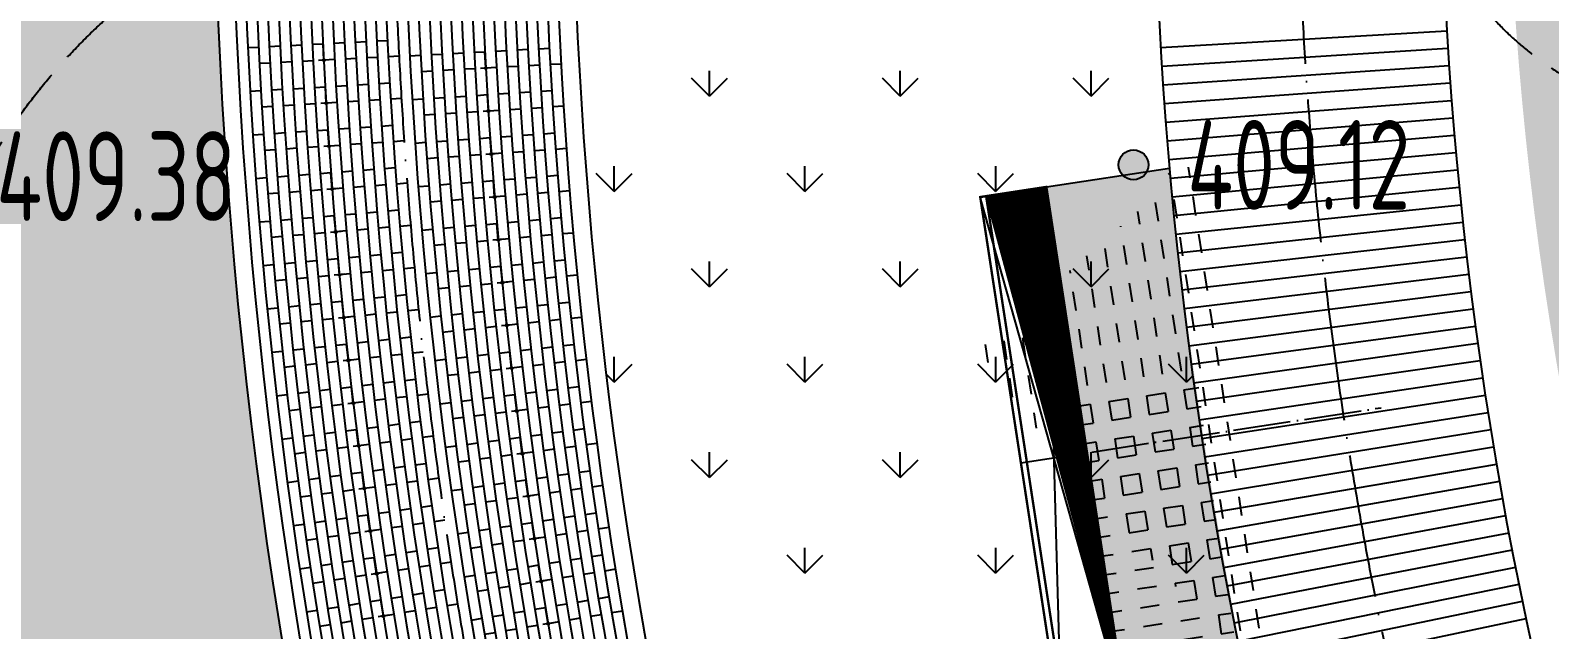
# Model space of a CAD drawing. Header units: millimetres. Extents: x 387826 to 388039216, y 3325062 to 3325368396.
# Drawn here: x 387587502 to 387600217, y 3324889207 to 3324894220 of the extents above; entities that cross this region are included whole.
import ezdxf
from ezdxf.enums import TextEntityAlignment as Align

# ---------------------------------------------------------------- set-up
doc = ezdxf.new("R2010")
doc.units = ezdxf.units.MM
doc.header["$LTSCALE"] = 1000
doc.header["$MEASUREMENT"] = 0
doc.linetypes.add('ACAD_ISO04W100', pattern=[30, 24, -3, 0, -3])
doc.linetypes.add('DASH', pattern=[0.35, 0.25, -0.1])
for name, color, linetype in [('0 Plan-Furniture 坐凳座椅', 215, 'Continuous'), ('0 Plan-Green C2', 75, 'DASH'), ('0 Plan-Green Hatch', 76, 'Continuous'), ('0 Plan-Hatch 1', 8, 'Continuous'), ('0 Plan-Light', 1, 'Continuous'), ('0 Plan-Pavedivide', 15, 'Continuous'), ('0 Plan-Road 2', 40, 'Continuous'), ('0 Plan-Road 3', 44, 'Continuous'), ('0-SITE', 7, 'Continuous'), ('000-Earth-MSCQ（不打印）$0$GCD', 251, 'Continuous'), ('0NT-Center', 1, 'ACAD_ISO04W100')]:
    doc.layers.add(name, color=color, linetype=linetype)
doc.layers.add('0NT-辅助线（不打印）', color=157, linetype='Continuous', plot=False)
doc.styles.add('000-Earth-MSCQ（不打印）$0$HZ', font='gbenor.shx', dxfattribs={"width": 0.8, "bigfont": 'hztxt.shx'})
pattern_1 = [(90, (387910883.5935059, 3325096422.695915), (-798.2363799999999, 798.23638), [211.664528, -1384.80812]), (45, (387910883.5935059, 3325096422.695915), (-798.2369240652082, 798.2369240652083), [211.664528, -917.2129199999998]), (135, (387910883.5935059, 3325096422.695915), (-798.2369240652083, -798.2369240652082), [211.664528, -917.2129199999998])]

# ---------------------------------------------------------------- blocks, each defined once
blk = doc.blocks.new('GZF')
at = {"layer": '0 Plan-Hatch 1', "ltscale": 10}
for p, q in [((-135, 540.0000009536743), (-135, 450.0000004768372)), ((0, 630.0000009536743), (0, 540.0000004768372)), ((0, 450.0000009536743), (0, 360.0000004768372)), ((-135, 360.0000009536743), (-135, 270.0000004768372)), ((0, 270.0000009536743), (0, 180.0000004768372)), ((-135, 180.0000009536743), (-135, 90.00000047683716)), ((-135, 9.5367431640625e-07), (-135, -89.99999952316284)), ((0, 90.00000095367432), (0, 4.76837158203125e-07)), ((-135, -179.9999990463257), (-135, -269.9999995231628)), ((-135, -359.9999990463257), (-135, -449.9999995231628)), ((0, -269.9999990463257), (0, -359.9999995231628)), ((0, -449.9999990463257), (0, -539.9999995231628)), ((-135, -539.9999990463257), (-135, -629.9999995231628))]:
    blk.add_line(p, q, dxfattribs=at)
at = {"layer": '0NT-辅助线（不打印）', "ltscale": 10}
for p, q in [((0, 4.76837158203125e-07), (-135.0000000596046, 4.291534423828125e-06)), ((0, 44.99999952316284), (0, -45)), ((0, -89.99999904632568), (0, -179.9999995231628))]:
    blk.add_line(p, q, dxfattribs=at)
blk.add_circle((0, 9.5367431640625e-07), 9.101957738399506, dxfattribs=at)
blk = doc.blocks.new('A$C07C60E98')
at = {"layer": '0 Plan-Furniture 坐凳座椅', "ltscale": 10}
h = blk.add_hatch(dxfattribs=at)
h.set_pattern_fill('ANSI31', color=256, scale=20, angle=135)
h.set_pattern_definition([(180, (-775485599.1727276, -6649794488.54454), (-7.105427357601002e-15, -31.75000000000001), [])])
h.paths.add_polyline_path([(2250.000451564789, -229.9999997615814), (-2249.999548435211, -229.9999997615814), (-2249.999548435211, 280), (2250.000450134277, 280.0000002384186)])
at = {"layer": '0 Plan-Hatch 1', "ltscale": 10}
h = blk.add_hatch(dxfattribs=at)
h.set_pattern_fill('SQUARE', color=256, scale=100)
h.set_pattern_definition([(0, (-387720309.4453855, -3324864457.131742), (0, 158.75), [158.75, -158.75]), (90, (-387720309.4453855, -3324864457.131742), (-158.7500000000001, 2.842170943040401e-14), [158.75, -158.75])])
edge = h.paths.add_edge_path()
edge.add_arc((0, 44412.08539581299), 43149.04400514004, 267.0109651210126, 272.9890348789874)
edge.add_line((2250.000000953674, 1321.744267702103), (2250.000000298023, 280.0000002384181))
edge.add_line((2249.999999523163, 280.0000002384186), (-949.9999986886987, 280.0000002384186))
edge.add_line((-949.9999985694885, 279.9999997615814), (-2249.99999922514, 279.9999997615816))
edge.add_line((-2249.999998569489, 280.0000002384186), (-2249.999999046326, 1321.744267702103))
h = blk.add_hatch(dxfattribs=at)
h.set_pattern_fill('AR-CONC', color=256, scale=100)
h.set_pattern_definition([(49.99999999999996, (-387720309.4453855, -3324864457.131742), (182.184668996004, -15.93908553890309), [19.05, -209.55]), (355, (-387720309.4453855, -3324864457.131742), (-35.24282597566699, 191.0566428821801), [15.24, -167.64]), (100.451, (-387720294.2633867, -3324864458.459991), (146.9425016659593, 175.1166878202919), [16.19, -178.09]), (46.1842, (-387720309.4453859, -3324864406.331742), (271.07904089213, -42.04232793272719), [28.57499999999999, -314.3249999999998]), (96.63559999999994, (-387720286.8554864, -3324864409.835241), (237.4042344662372, 247.4255558900493), [24.28500000000001, -267.135]), (351.1840000000001, (-387720309.4453859, -3324864406.331742), (237.404605813934, 247.4251178605978), [22.86, -251.4600000000001]), (21, (-387720284.0453863, -3324864419.031742), (151.6148798353833, -102.2655185167625), [19.05, -209.55]), (326.0000000000001, (-387720284.0453863, -3324864419.031742), (61.80202834764711, 184.1879661223193), [15.24, -167.64]), (71.4514, (-387720271.4108858, -3324864427.553843), (213.4164907701245, 81.92285771605745), [16.19, -178.0900000000001]), (37.49999999999998, (-387720309.4453855, -3324864457.131742), (3.088603250591831, 84.55503887315312), [0, -165.608, 0, -170.18, 0, -168.275]), (7.499999999999985, (-387720309.4453855, -3324864457.131742), (66.81966251030578, 100.1805748181195), [0, -97.02800000000003, 0, -161.798, 0, -64.135]), (327.5, (-387720366.0873866, -3324864457.131742), (135.5905951668714, -5.728743992673436), [0, -63.50000000000003, 0, -198.1200000000001, 0, -262.8900000000001]), (317.5, (-387720391.4873862, -3324864457.131742), (148.1291813860181, 25.42649103333304), [0, -82.55000000000003, 0, -131.5720000000001, 0, -186.6900000000001])])
edge = h.paths.add_edge_path()
edge.add_arc((0, 44412.08539581299), 43149.04400514004, 267.0109651210126, 272.9890348789874)
edge.add_line((2250.000000953674, 1321.744267702103), (2250.000000298023, 280.0000002384181))
edge.add_line((2249.999999523163, 280.0000002384186), (-949.9999986886987, 280.0000002384186))
edge.add_line((-949.9999985694885, 279.9999997615814), (-2249.99999922514, 279.9999997615816))
edge.add_line((-2249.999998569489, 280.0000002384186), (-2249.999999046326, 1321.744267702103))
at = {"layer": '0 Plan-Furniture 坐凳座椅', "ltscale": 10, "const_width": 20}
for points in [[(2250.000450611115, -280.0000004768372), (-2249.999548435211, -279.9999995231628), (-2249.999548435211, 280), (2250.000450134277, 280.0000002384186)], [(2250.000451564789, -229.9999997615814), (-2249.999548435211, -229.9999997615814), (-2249.999548435211, 280), (2250.000450134277, 280.0000002384186)]]:
    blk.add_lwpolyline(points, close=True, dxfattribs=at)
at = {"layer": '0 Plan-Road 3', "ltscale": 10}
for p, q in [((-2249.999998569489, 280.0000002384186), (-2249.999999046326, 1321.744267702103)), ((2249.999999046326, -230), (2250.000000953674, 1321.744267702103))]:
    blk.add_line(p, q, dxfattribs=at)
at = {"layer": '0NT-Center', "ltscale": 0.02}
blk.add_line((0.0004510879516601562, -279.9999997615814), (0.0004491806030273438, 2769.924322843552), dxfattribs=at)
at = {"layer": '0NT-辅助线（不打印）', "ltscale": 10}
for p, q in [((2249.999999523163, 280), (-2249.999998569489, -279.9999997615814)), ((2250.000000476837, -280.0000004768372), (-2249.999998569489, 280.0000002384186))]:
    blk.add_line(p, q, dxfattribs=at)
blk = doc.blocks.new('000-Earth-MSCQ（不打印）$0$gc200')
h = blk.add_hatch(color=256)
edge = h.paths.add_edge_path()
edge.add_arc((0, -5.551115123125783e-17), 0.2500000000000001, 0, 360)
blk.add_circle((0, -5.551115123125783e-17), 0.2500000000000001)
blk = doc.blocks.new('000-Earth-MSCQ（不打印）')
at = {"layer": '000-Earth-MSCQ（不打印）$0$GCD', "linetype": 'Continuous'}
ref = blk.add_blockref('000-Earth-MSCQ（不打印）$0$gc200', (387596733.9, 3324893095.4), dxfattribs=dict(at, xscale=500, yscale=500, zscale=500))
ref.add_attrib('height', '409.12', dxfattribs={"linetype": 'Continuous', "height": 750, "style": '000-Earth-MSCQ（不打印）$0$HZ', "width": 0.8}).set_placement((387597183.9, 3324893095.4), align=Align.MIDDLE_LEFT)
ref = blk.add_blockref('000-Earth-MSCQ（不打印）$0$gc200', (387586766.6, 3324892999.8), dxfattribs=dict(at, xscale=500, yscale=500, zscale=500))
ref.add_attrib('height', '409.38', dxfattribs={"linetype": 'Continuous', "height": 750, "style": '000-Earth-MSCQ（不打印）$0$HZ', "width": 0.8}).set_placement((387587216.6, 3324892999.8), align=Align.MIDDLE_LEFT)

msp = doc.modelspace()

# ---------------------------------------------------------------- hatches: boundary and pattern name
at = {"layer": '0 Plan-Green Hatch', "ltscale": 10}
h = msp.add_hatch(dxfattribs=at)
h.set_pattern_fill('GRASS', color=256, scale=400, double=1)
h.set_pattern_definition(pattern_1)
edge = h.paths.add_edge_path()
edge.add_line((387622439.0599667, 3324854050.936299), (387623173.6833379, 3324853939.656582))
edge.add_line((387623173.6833379, 3324853939.656582), (387635096.1587876, 3324877614.537973))
edge.add_line((387635096.1587876, 3324877614.537973), (387637326.4545873, 3324880090.89868))
edge.add_line((387637326.4545873, 3324880090.89868), (387648092.625536, 3324901769.250156))
edge.add_line((387648092.625536, 3324901769.250156), (387653675.5063087, 3324913098.933503))
edge.add_line((387653675.5063087, 3324913098.933503), (387659029.9602896, 3324926312.71594))
edge.add_line((387659029.9602896, 3324926312.71594), (387666293.4541628, 3324933025.957657))
edge.add_line((387666293.4541628, 3324933025.957657), (387674562.7421811, 3324955273.126987))
edge.add_line((387674562.7421811, 3324955273.126987), (387674698.8546848, 3324955833.61237))
edge.add_line((387674698.8546848, 3324955833.61237), (387679274.3591145, 3324966056.084505))
edge.add_line((387679274.3591145, 3324966056.084505), (387692670.727551, 3324988471.826824))
edge.add_line((387692670.727551, 3324988471.826824), (387687672.3361686, 3324991569.787791))
edge.add_line((387687672.3361686, 3324991569.787791), (387699107.2769016, 3325013209.461398))
edge.add_line((387699107.2769016, 3325013209.461398), (387703730.9022322, 3325018962.653418))
edge.add_line((387703730.9022322, 3325018962.653418), (387707660.8433574, 3325021085.874216))
edge.add_line((387707660.8433574, 3325021085.874216), (387708978.7375107, 3325021533.479846))
edge.add_line((387708978.7375107, 3325021533.479846), (387713125.3676936, 3325024321.017564))
edge.add_line((387713125.3676936, 3325024321.017564), (387719878.4443215, 3325030249.513507))
edge.add_line((387719878.4443215, 3325030249.513507), (387727149.4825557, 3325038560.592924))
edge.add_line((387727149.4825557, 3325038560.592924), (387731947.0142126, 3325045521.987648))
edge.add_line((387731947.0142126, 3325045521.987648), (387732792.6573083, 3325048405.001884))
edge.add_line((387732792.6573083, 3325048405.001884), (387736658.1743807, 3325052379.78923))
edge.add_line((387736658.1743807, 3325052379.78923), (387738724.4244739, 3325053061.984234))
edge.add_line((387738724.4244739, 3325053061.984234), (387755596.1018205, 3325073700.059758))
edge.add_line((387755596.1018205, 3325073700.059758), (387757359.0947688, 3325075809.7136))
edge.add_line((387757359.0947688, 3325075809.7136), (387765030.6402072, 3325091176.180011))
edge.add_line((387765030.6402072, 3325091176.180011), (387763567.2492012, 3325091306.558766))
edge.add_line((387763567.2492012, 3325091306.558766), (387764643.4762778, 3325092870.663066))
edge.add_line((387764643.4762778, 3325092870.663066), (387763677.4327329, 3325093513.918848))
edge.add_line((387763677.4327329, 3325093513.918848), (387760351.9995351, 3325088519.772871))
edge.add_line((387760351.9995351, 3325088519.772871), (387757854.926546, 3325090182.48947))
edge.add_line((387757854.926546, 3325090182.48947), (387746044.347819, 3325072445.325399))
edge.add_arc((387645329.0706022, 3325139508.228231), 121000.0000046023, 309.74241311210085, 326.34169422267865, ccw=False)
edge.add_arc((387645329.2748908, 3325139507.932482), 120999.6419855282, 304.961169591263, 309.74242826514626, ccw=False)
edge.add_arc((387763683.9662794, 3324966246.727285), 88844.09917226598, 123.4868483728974, 149.7895362449835)
edge.add_arc((387680669.4993267, 3325002504.157055), 10499.99999996763, -109.5936893519368, 53.55920835511489, ccw=False)
edge.add_line((387677148.3473426, 3324992612.165916), (387673651.3536385, 3324985981.462848))
edge.add_line((387673651.3536385, 3324985981.462848), (387646879.8653454, 3324935219.63581))
edge.add_arc((387620344.1212687, 3324949214.430786), 30000.00000171048, 286.5819363186826, 332.19309994883685, ccw=False)
edge.add_arc((387637327.6832241, 3324892178.531931), 29510.79847056292, 106.5819363209107, 159.4825744767803)
edge.add_line((387609688.883474, 3324902521.837725), (387600522.3601472, 3324902521.837726))
edge.add_arc((387629038.2827542, 3324896341.687208), 29177.93862749183, 167.771613600219, 206.6177727609841)
edge.add_line((387602952.7591405, 3324883268.907842), (387599368.7798252, 3324882693.003032))
edge.add_arc((387581780.5333471, 3324878865.002812), 17999.99999596056, -22.8216057335012, 12.27867238597372, ccw=False)
edge.add_line((387598371.4385754, 3324871883.465477), (387617732.5046101, 3324862101.924585))
edge.add_line((387617732.5046101, 3324862101.924585), (387620049.8063839, 3324854469.025551))
edge.add_line((387620049.8063839, 3324854469.025551), (387622439.0599667, 3324854050.936299))
h = msp.add_hatch(dxfattribs=at)
h.set_pattern_fill('GRASS', color=256, scale=400, double=1)
h.set_pattern_definition(pattern_1)
edge = h.paths.add_edge_path()
edge.add_line((387564086.8344178, 3324808678.800298), (387562589.6163356, 3324819517.294517))
edge.add_arc((387605680.4219431, 3324825469.812646), 43499.99999974993, 114.11346946613901, 187.8650025794132, ccw=False)
edge.add_arc((387581780.5377051, 3324878864.993055), 14999.99792741948, 294.1134694825049, 372.9095372634073)
edge.add_line((387596401.395973, 3324882216.178118), (387591598.4141135, 3324881444.393431))
edge.add_arc((387632665.6745943, 3324896181.362542), 43631.38941143492, 171.4450994506977, 199.7405030781659, ccw=False)
edge.add_line((387589519.737661, 3324902671.837727), (387585471.7750569, 3324902671.837725))
edge.add_line((387585471.7750569, 3324902671.837725), (387585471.7750575, 3324896071.837725))
edge.add_line((387585471.7750575, 3324896071.837725), (387583771.2061465, 3324896071.837726))
edge.add_line((387583771.2061465, 3324896071.837726), (387583771.7750568, 3324893071.837725))
edge.add_line((387583771.7750568, 3324893071.837725), (387584321.7691975, 3324893071.837725))
edge.add_line((387584321.7691975, 3324893071.837725), (387584321.7691975, 3324886221.837725))
edge.add_line((387584321.7691975, 3324886221.837725), (387575071.7750568, 3324886221.837725))
edge.add_line((387575071.7750568, 3324886221.837725), (387575071.7750568, 3324893071.837726))
edge.add_line((387575071.7750568, 3324893071.837726), (387576921.7750567, 3324893071.837725))
edge.add_line((387576921.7750567, 3324893071.837725), (387576921.7750567, 3324896071.837725))
edge.add_line((387576921.7750567, 3324896071.837725), (387573921.7750568, 3324896071.837725))
edge.add_line((387573921.7750568, 3324896071.837725), (387573921.7750568, 3324902671.837725))
edge.add_line((387573921.7750568, 3324902671.837725), (387563511.7750573, 3324902671.837725))
edge.add_line((387563511.7750573, 3324902671.837725), (387563511.7750572, 3324906271.837728))
edge.add_line((387563511.7750572, 3324906271.837728), (387558011.7750598, 3324906271.837728))
edge.add_line((387558011.7750598, 3324906271.837728), (387558011.7750579, 3324931571.837728))
edge.add_line((387558011.7750579, 3324931571.837728), (387563511.7750573, 3324931571.837729))
edge.add_line((387563511.7750573, 3324931571.837729), (387563511.7750573, 3324932400.198334))
edge.add_line((387563511.7750573, 3324932400.198334), (387563835.6215441, 3324932724.841094))
edge.add_line((387563835.6215441, 3324932724.841094), (387559941.7617906, 3324936609.150068))
edge.add_line((387559941.7617906, 3324936609.150068), (387565450.4181589, 3324942131.351175))
edge.add_line((387565450.4181589, 3324942131.351175), (387569344.2779095, 3324938247.042197))
edge.add_line((387569344.2779095, 3324938247.042197), (387569668.2767904, 3324938571.837728))
edge.add_line((387569668.2767904, 3324938571.837728), (387569853.3400446, 3324938571.837729))
edge.add_line((387569853.3400446, 3324938571.837729), (387569853.3400441, 3324944071.837729))
edge.add_line((387569853.3400441, 3324944071.837729), (387580153.3400453, 3324944071.837728))
edge.add_line((387580153.3400453, 3324944071.837728), (387580153.3400444, 3324938571.837729))
edge.add_line((387580153.3400444, 3324938571.837729), (387580503.3400441, 3324938571.837729))
edge.add_arc((387564914.2130557, 3324960010.964717), 26507.67900640226, 306.0221897285143, 323.9778102701975)
edge.add_line((387586353.3400443, 3324944421.837729), (387586353.3400441, 3324946071.837729))
edge.add_line((387586353.3400441, 3324946071.837729), (387565969.8992068, 3324946071.837758))
edge.add_line((387565969.8992068, 3324946071.837758), (387555981.1851352, 3324936058.587054))
edge.add_line((387555981.1851352, 3324936058.587054), (387556082.6432843, 3324865034.57372))
edge.add_line((387556082.6432843, 3324865034.57372), (387556222.5906866, 3324859820.49919))
edge.add_line((387556222.5906866, 3324859820.49919), (387559227.676034, 3324808007.561311))
edge.add_line((387559227.676034, 3324808007.561311), (387564086.8344178, 3324808678.800298))
h = msp.add_hatch(dxfattribs=at)
h.set_pattern_fill('GRASS', color=256, scale=400, double=1)
h.set_pattern_definition(pattern_1)
edge = h.paths.add_edge_path()
edge.add_line((387593657.5440052, 3324884813.758088), (387598506.3122764, 3324885592.899061))
edge.add_arc((387632545.082829, 3324896174.775364), 35645.67304508527, 169.7432294590118, 197.2692760453616, ccw=False)
edge.add_line((387597469.0396339, 3324902521.837725), (387592532.2325337, 3324902521.837725))
edge.add_arc((387632545.0828242, 3324896174.775364), 40513.12613182937, 170.9865212420822, 196.2857541890834)

# ---------------------------------------------------------------- linework, layer by layer
at = {"layer": '0 Plan-Green C2', "ltscale": 2, "flags": 128}
for points in [[(387599322.0101656, 3324894949.12492, 0.7946640300618399), (387604245.1902919, 3324896040.267341, 22.06143621305375)], [(387584589.464447, 3324883020.480951, 0.7099164017220136), (387587443.9647006, 3324887280.870424, -0.4471078423989642), (387589048.2177198, 3324894985.291497, -3.231731587588095)]]:
    msp.add_lwpolyline(points, format="xyb", dxfattribs=at)
at = {"layer": '0 Plan-Hatch 1', "ltscale": 10}
for p, q in [((387599357.2358621, 3324894214.777939), (387596961.4103175, 3324894073.286027)), ((387599366.1662198, 3324894069.004995), (387596970.9853564, 3324893916.989758)), ((387599375.7368616, 3324893923.272689), (387596981.2469012, 3324893760.737059)), ((387599385.9476027, 3324893777.583831), (387596992.1947542, 3324893604.530945)), ((387599396.798246, 3324893631.941235), (387597003.8287038, 3324893448.374432)), ((387599408.2885823, 3324893486.347709), (387597016.1485256, 3324893292.270533)), ((387599420.4183897, 3324893340.806066), (387597029.153982, 3324893136.22226)), ((387599433.1874341, 3324893195.319111), (387597042.8448218, 3324892980.232625)), ((387599446.5954693, 3324893049.889654), (387597057.2207808, 3324892824.304637)), ((387599460.6422363, 3324892904.520501), (387597072.2815819, 3324892668.441308)), ((387599475.3274642, 3324892759.214457), (387597088.026934, 3324892512.645642)), ((387599490.6508695, 3324892613.974326), (387597104.4565336, 3324892356.920649)), ((387599506.6121565, 3324892468.80291), (387597121.5700635, 3324892201.269332)), ((387599523.2110173, 3324892323.703013), (387597139.3671935, 3324892045.694695)), ((387599540.4471313, 3324892178.677434), (387597157.84758, 3324891890.199741)), ((387599558.3201663, 3324892033.72897), (387597177.0108665, 3324891734.787471)), ((387599576.829777, 3324891888.860421), (387597196.8566831, 3324891579.460883)), ((387599595.9756064, 3324891744.07458), (387597217.3846471, 3324891424.222975)), ((387599615.7572849, 3324891599.374243), (387597238.594362, 3324891269.076743)), ((387599636.1744311, 3324891454.762201), (387597260.4854186, 3324891114.02518)), ((387599657.2266505, 3324891310.241246), (387597283.0573944, 3324890959.07128)), ((387599678.9135371, 3324891165.814167), (387597306.3098541, 3324890804.218032)), ((387599701.2346724, 3324891021.483749), (387597330.2423487, 3324890649.468424)), ((387599724.1896256, 3324890877.25278), (387597354.8544163, 3324890494.825443)), ((387599747.7779536, 3324890733.124042), (387597380.1455821, 3324890340.292074)), ((387599771.9992015, 3324890589.100317), (387597406.1153581, 3324890185.871298)), ((387599796.8529015, 3324890445.184382), (387597432.7632429, 3324890031.566095)), ((387599822.3385742, 3324890301.379018), (387597460.0887225, 3324889877.379444)), ((387599848.4557278, 3324890157.686998), (387597488.0912693, 3324889723.314319)), ((387599875.2038582, 3324890014.111095), (387597516.7703432, 3324889569.373693)), ((387599902.5824493, 3324889870.65408), (387597546.1253905, 3324889415.560538)), ((387599930.5909728, 3324889727.318721), (387597576.1558449, 3324889261.877822)), ((387599959.228888, 3324889584.107785), (387597606.8611268, 3324889108.328511)), ((387599988.4956424, 3324889441.024035), (387597638.2406436, 3324888954.915567)), ((387600018.3906711, 3324889298.070233), (387597670.2937898, 3324888801.641952))]:
    msp.add_line(p, q, dxfattribs=at)
for points in [[(387596888.303805, 3324920693.289907, 0.2402475392815467), (387591759.881476, 3324881713.420094), (387596583.4976715, 3324882488.51891, -0.005189007897468998), (387596655.5130993, 3324882180.512505, -0.005189007897468998)], [(387596962.4632289, 3324920642.295987, 0.23978844670993), (387591819.7107902, 3324881814.188494), (387596650.9567384, 3324882590.513323, -0.006543108470720286), (387596743.3574517, 3324882200.092335, -0.006543108470720286)], [(387597036.622653, 3324920591.302067, 0.2393276782789854), (387591879.6712549, 3324881914.977969), (387596717.9751363, 3324882692.436925, -0.007882048530776032), (387596831.2018042, 3324882219.672164, -0.007882048530776032)], [(387597110.7820771, 3324920540.308148, 0.2388652231473686), (387591939.7635691, 3324882015.78863), (387596784.5599169, 3324882794.29085, -0.009206124171603085), (387596919.0461566, 3324882239.251995, -0.009206124171603085)], [(387597184.9415012, 3324920489.314229, 0.2384010703557861), (387591999.9884375, 3324882116.620592), (387596850.717945, 3324882896.076201, -0.01051562316330319), (387597006.890509, 3324882258.831825, -0.01051562316330319)], [(387597259.1009253, 3324920438.320309, 0.2379352088564252), (387592060.3465714, 3324882217.473968), (387596916.4559071, 3324882997.794052, -0.01181082515570092), (387597094.7348615, 3324882278.411655, -0.01181082515570092)], [(387597333.2603495, 3324920387.32639, 0.2374676274930891), (387592120.8386889, 3324882318.348873), (387596981.7803159, 3324883099.44545, -0.01309200208343302), (387597182.5792139, 3324882297.991485, -0.01309200208343302)], [(387597407.4197736, 3324920336.33247, 0.2369983149967199), (387592181.4655138, 3324882419.245424), (387597046.6975186, 3324883201.031415, -0.01435941833553586), (387597270.4235663, 3324882317.571315, -0.01435941833553586)], [(387597481.5791975, 3324920285.338551, 0.2365272599869812), (387592242.2277768, 3324882520.163739), (387597111.2137007, 3324883302.552941, -0.01561333113485881), (387597358.2679188, 3324882337.151145, -0.01561333113485881)], [(387597555.7386216, 3324920234.344631, 0.236054450997546), (387592303.1262156, 3324882621.103934), (387597175.3348931, 3324883404.010995, -0.01685399070603382), (387597446.1122712, 3324882356.730975, -0.01685399070603382)], [(387597629.8980457, 3324920183.350712, 0.2355798764124637), (387592364.1615737, 3324882722.066133), (387597239.0669772, 3324883505.406526, -0.01808164063974358), (387597533.9566237, 3324882376.310805, -0.01808164063974358)], [(387597704.0574698, 3324920132.356792, 0.2351035245396883), (387592425.3346026, 3324882823.050452), (387597302.4156896, 3324883606.740452, -0.01929651795749156), (387597621.8009761, 3324882395.890635, -0.01929651795749156)], [(387597778.2168939, 3324920081.362873, 0.2346253835489532), (387592486.6460599, 3324882924.057015), (387597365.3866274, 3324883708.013675, -0.02049885352226189), (387597709.6453286, 3324882415.470465, -0.02049885352226189)], [(387598074.8545903, 3324919877.387196, 0.2326946878654527), (387592733.2915701, 3324883328.308181), (387597613.5999476, 3324884112.516769, -0.02518718828239719), (387598061.0227383, 3324882493.789786, -0.02518718828239719)], [(387598149.0140144, 3324919826.393276, 0.2322074198405392), (387592795.3067812, 3324883429.427829), (387597674.761402, 3324884213.499228, -0.02633007374550458), (387598148.8670908, 3324882513.369616, -0.02633007374550458)], [(387598223.1734384, 3324919775.399357, 0.2317182892754399), (387592857.4651166, 3324883530.570477), (387597735.5759832, 3324884314.42595, -0.02746168287919519), (387598236.7114432, 3324882532.949446, -0.02746168287919519)], [(387598297.3328626, 3324919724.405437, 0.2312272835126676), (387592919.7673849, 3324883631.736251), (387597796.0484324, 3324884415.297695, -0.02858220838979048), (387598324.5557957, 3324882552.529276, -0.02858220838979048)], [(387598371.4922866, 3324919673.411518, 0.2307343897470664), (387592982.2144021, 3324883732.925286), (387597856.1833836, 3324884516.115208, -0.02969183823927059), (387598412.4001481, 3324882572.109106, -0.02969183823927059)], [(387598445.6517107, 3324919622.417598, 0.2302395950696906), (387593044.8069923, 3324883834.137713), (387597915.9853677, 3324884616.879216, -0.03079075579668121), (387598500.2445005, 3324882591.688936, -0.03079075579668121)], [(387598519.8111348, 3324919571.423679, 0.2297428864237918), (387593107.545987, 3324883935.373665), (387597975.4588142, 3324884717.590433, -0.0318791400066076), (387598588.0888529, 3324882611.268766, -0.0318791400066076)], [(387598593.9705589, 3324919520.42976, 0.2292442506323816), (387593170.4322263, 3324884036.633277), (387598034.6080563, 3324884818.249554, -0.03295716548707538), (387598675.9332054, 3324882630.848596, -0.03295716548707538)], [(387598668.1299829, 3324919469.43584, 0.2287436743676301), (387593233.4665574, 3324884137.916687), (387598093.4373318, 3324884918.85726, -0.03402500269713189), (387598763.7775578, 3324882650.428426, -0.03402500269713189)], [(387598742.289407, 3324919418.441921, 0.2282411441843236), (387593296.6498367, 3324884239.22403), (387598151.9507878, 3324885019.414217, -0.03508281805620853), (387598851.6219103, 3324882670.008256, -0.03508281805620853)], [(387598816.4488311, 3324919367.448001, 0.2277366464896317), (387593359.9829281, 3324884340.555447), (387598210.1524817, 3324885119.921078, -0.0361307740809016), (387598939.4662627, 3324882689.588087, -0.0361307740809016)], [(387598890.6082551, 3324919316.454082, 0.227230167553489), (387593423.4667045, 3324884441.911077), (387598268.0463859, 3324885220.37848, -0.03716902949741499), (387599027.3106151, 3324882709.167917, -0.03716902949741499)], [(387598964.7676793, 3324919265.460162, 0.2267216935015879), (387593487.1020465, 3324884543.291062), (387598325.6363879, 3324885320.78705, -0.03819773935996013), (387599115.1549676, 3324882728.747746, -0.03819773935996013)]]:
    msp.add_lwpolyline(points, format="xyb", dxfattribs=at)
at = {"layer": '0 Plan-Pavedivide', "ltscale": 10}
for points in [[(387596814.1443821, 3324920744.283827, 0.2407049788047644), (387591700.1832811, 3324881612.670803, 0.2407049788047644)], [(387597852.376318, 3324920030.368954, 0.2341454414985718), (387592548.0967097, 3324883025.085945), (387597427.9852529, 3324883809.227071, -0.02168887213635467), (387597797.4896811, 3324882435.050295, -0.02168887213635467)], [(387598000.6951662, 3324919928.381115, 0.2331801058938567), (387592671.4186823, 3324883227.211402), (387597552.0867682, 3324884011.477791, -0.02403282886305542), (387597973.1783859, 3324882474.209956, -0.02403282886305542)]]:
    msp.add_lwpolyline(points, format="xyb", dxfattribs=at)
msp.add_arc((387632545.082832, 3324896174.775365), 40663.12613939749, 145.486590139217, 196.472268686229, dxfattribs=at)
at = {"layer": '0 Plan-Road 2', "ltscale": 10}
for points in [[(387589519.7376609, 3324902671.837727, 0.1244400456575431), (387591600.9732512, 3324881444.804655)], [(387597469.0396339, 3324902521.837725, 0.1206859014593422), (387598506.3122764, 3324885592.89906, 0.1206859014593422)], [(387599910.9048004, 3324902521.837725, 0.1345952056547094), (387601236.7710326, 3324884991.556299, 0.1312677478518214)]]:
    msp.add_lwpolyline(points, format="xyb", dxfattribs=at)
msp.add_arc((387632545.082832, 3324896174.775365), 40513.12613939749, 170.9865212457575, 196.2857541873497, dxfattribs=at)
at = {"layer": '0NT-Center', "ltscale": 0.05}
for centre, radius, start, end in [((387632545.0828321, 3324896174.775365), 42013.12613958242, 145.4865901389742, 198.0944762337793), ((387632545.0828337, 3324896174.775365), 34445.67304958517, 164.2549908886602, 199.6984875637097)]:
    msp.add_arc(centre, radius, start, end, dxfattribs=at)

# ---------------------------------------------------------------- block references
at = {"layer": '0 Plan-Furniture 坐凳座椅', "ltscale": 10, "rotation": 278.7029741635525}
msp.add_blockref('A$C07C60E98', (387596068.9638795, 3324890644.132194), dxfattribs=at)
at = {"layer": '0 Plan-Light'}
for p, rotation in [((387589958.9581646, 3324893970.644536), 272.9628150011043), ((387591314.4201422, 3324893904.374416), 273.1518568866459), ((387589979.0831119, 3324893611.208566), 273.4465150129829), ((387591335.7804905, 3324893545.009818), 273.6513705478427), ((387590002.2417213, 3324893251.9553), 273.9302150248615), ((387591360.2729847, 3324893185.845097), 274.1508842090395), ((387590028.4323422, 3324892892.910342), 274.4139150367401), ((387591387.8957632, 3324892826.907551), 274.6503978702364), ((387590057.6531079, 3324892534.099282), 274.8976150486188), ((387591418.6467266, 3324892468.224464), 275.1499115314333), ((387590089.9019359, 3324892175.547691), 275.3813150604975), ((387591452.5235376, 3324892109.823095), 275.6494251926301), ((387590125.176528, 3324891817.281123), 275.8650150723761), ((387591489.5236214, 3324891751.730687), 276.148938853827), ((387590163.47437, 3324891459.325112), 276.3487150842548), ((387591529.6441658, 3324891393.974456), 276.6484525150238), ((387590204.7927325, 3324891101.70517), 276.8324150961334), ((387591572.8821213, 3324891036.581593), 277.1479661762207), ((387590249.1286708, 3324890744.446784), 277.316115108012), ((387591619.2342016, 3324890679.579263), 277.6474798374175), ((387590296.4790249, 3324890387.575414), 277.7998151198907), ((387591668.6968837, 3324890322.994599), 278.1469934986144), ((387590346.8404205, 3324890031.116496), 278.2835151317693), ((387591721.2664082, 3324889966.854705), 278.6465071598112), ((387590400.209268, 3324889675.095435), 278.7672151436479), ((387591776.9387794, 3324889611.186649), 279.1460208210081), ((387590456.5817641, 3324889319.537602), 279.2509151555266), ((387591835.709766, 3324889256.017464), 279.645534482205)]:
    msp.add_blockref('GZF', p, dxfattribs=dict(at, rotation=rotation))
at = {"layer": '0-SITE', "ltscale": 10}
msp.add_blockref('000-Earth-MSCQ（不打印）', (0, 0), dxfattribs=at)

doc.saveas('drawing.dxf')
